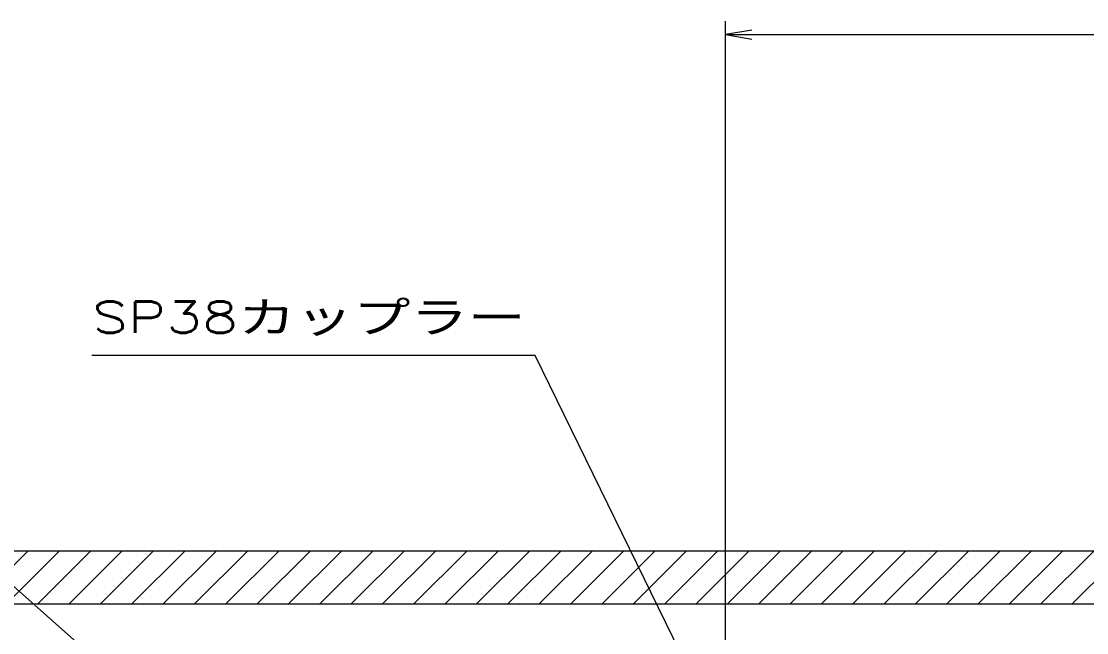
# Model space of a CAD drawing. Units: millimetres at full size, sheet at 1:1; details may follow other scales. Extents: x -2456 to -674, y 2522 to 3782.
# Drawn here: x -1712.8 to -1472.5, y 3227.1 to 3365 of the extents above; entities that cross this region are included whole.
import ezdxf
from ezdxf.enums import TextEntityAlignment as Align

# ---------------------------------------------------------------- set-up
doc = ezdxf.new("R2010")
doc.units = ezdxf.units.MM
for name, color, linetype, lineweight in [('02細線', 81, 'Continuous', 25), ('0_2', 7, 'Continuous', 25), ('実線中', 7, 'Continuous', 25)]:
    doc.layers.add(name, color=color, linetype=linetype, lineweight=lineweight)
doc.styles.add('simplex.shx', font='')
doc.styles.get('simplex.shx').set_extended_font_data('simplex.shx')

# ---------------------------------------------------------------- blocks, each defined once
blk = doc.blocks.new('open_arrow')
at = {"color": 0, "linetype": 'Continuous', "lineweight": -2}
blk.add_lwpolyline([(7.5, 1.25), (0, 0), (7.5, -1.25)], dxfattribs=at)

msp = doc.modelspace()

# ---------------------------------------------------------------- linework, layer by layer
at = {"layer": '02細線'}
for p, q in [((-1723.256, 3233.562), (-1711.256, 3245.562)), ((-1716.185, 3233.562), (-1704.185, 3245.562)), ((-1709.114, 3233.562), (-1697.114, 3245.562)), ((-1702.043, 3233.562), (-1690.043, 3245.562)), ((-1694.972, 3233.562), (-1682.972, 3245.562)), ((-1687.901, 3233.562), (-1675.901, 3245.562)), ((-1680.83, 3233.562), (-1668.83, 3245.562)), ((-1673.759, 3233.562), (-1661.759, 3245.562)), ((-1666.688, 3233.562), (-1654.688, 3245.562)), ((-1659.617, 3233.562), (-1647.617, 3245.562)), ((-1652.546, 3233.562), (-1640.546, 3245.562)), ((-1645.475, 3233.562), (-1633.475, 3245.562)), ((-1638.404, 3233.562), (-1626.404, 3245.562)), ((-1631.332, 3233.562), (-1619.332, 3245.562)), ((-1624.261, 3233.562), (-1612.261, 3245.562)), ((-1617.19, 3233.562), (-1605.19, 3245.562)), ((-1610.119, 3233.562), (-1598.119, 3245.562)), ((-1603.048, 3233.562), (-1591.048, 3245.562)), ((-1595.977, 3233.562), (-1583.977, 3245.562)), ((-1588.906, 3233.562), (-1576.906, 3245.562)), ((-1581.835, 3233.562), (-1569.835, 3245.562)), ((-1574.764, 3233.562), (-1562.764, 3245.562)), ((-1567.693, 3233.562), (-1555.693, 3245.562)), ((-1560.622, 3233.562), (-1548.622, 3245.562)), ((-1553.551, 3233.562), (-1541.551, 3245.562)), ((-1546.48, 3233.562), (-1534.48, 3245.562)), ((-1539.409, 3233.562), (-1527.409, 3245.562)), ((-1532.338, 3233.562), (-1520.338, 3245.562)), ((-1525.266, 3233.562), (-1513.266, 3245.562)), ((-1518.195, 3233.562), (-1506.195, 3245.562)), ((-1511.124, 3233.562), (-1499.124, 3245.562)), ((-1504.053, 3233.562), (-1492.053, 3245.562)), ((-1496.982, 3233.562), (-1484.982, 3245.562)), ((-1489.911, 3233.562), (-1477.911, 3245.562)), ((-1482.84, 3233.562), (-1470.84, 3245.562)), ((-1475.769, 3233.562), (-1463.769, 3245.562))]:
    msp.add_line(p, q, dxfattribs=at)
at = {"layer": '0_2'}
for p, q in [((-1554.017, 3204.777), (-1554.017, 3365.011)), ((-1554.017, 3362.011), (-1265.517, 3362.011))]:
    msp.add_line(p, q, dxfattribs=at)
for points in [[(-1560.896, 3215.912), (-1596.922, 3289.614), (-1602.922, 3289.614), (-1696.894, 3289.614)], [(-1697.008, 3221.912), (-1759.063, 3277.05), (-1765.063, 3277.05), (-1846.234, 3277.05)]]:
    msp.add_lwpolyline(points, dxfattribs=at)
at = {"layer": '実線中'}
for p, q in [((-1885.322, 3245.562), (-1410.517, 3245.562)), ((-1882.413, 3233.562), (-1415.573, 3233.562)), ((-1882.413, 3233.562), (-1410.517, 3233.562))]:
    msp.add_line(p, q, dxfattribs=at)

# ---------------------------------------------------------------- block references
at = {"layer": '0_2', "xscale": 0.8, "yscale": 0.8}
msp.add_blockref('open_arrow', (-1554.017, 3362.011), dxfattribs=at)

# ---------------------------------------------------------------- texts
at = {"layer": '0_2', "style": 'simplex.shx', "width": 1.35}
msp.add_text('SP38カップラー', height=7.038, dxfattribs=at).set_placement((-1696.894, 3292.614), align=Align.BOTTOM_LEFT)

doc.saveas('drawing.dxf')
